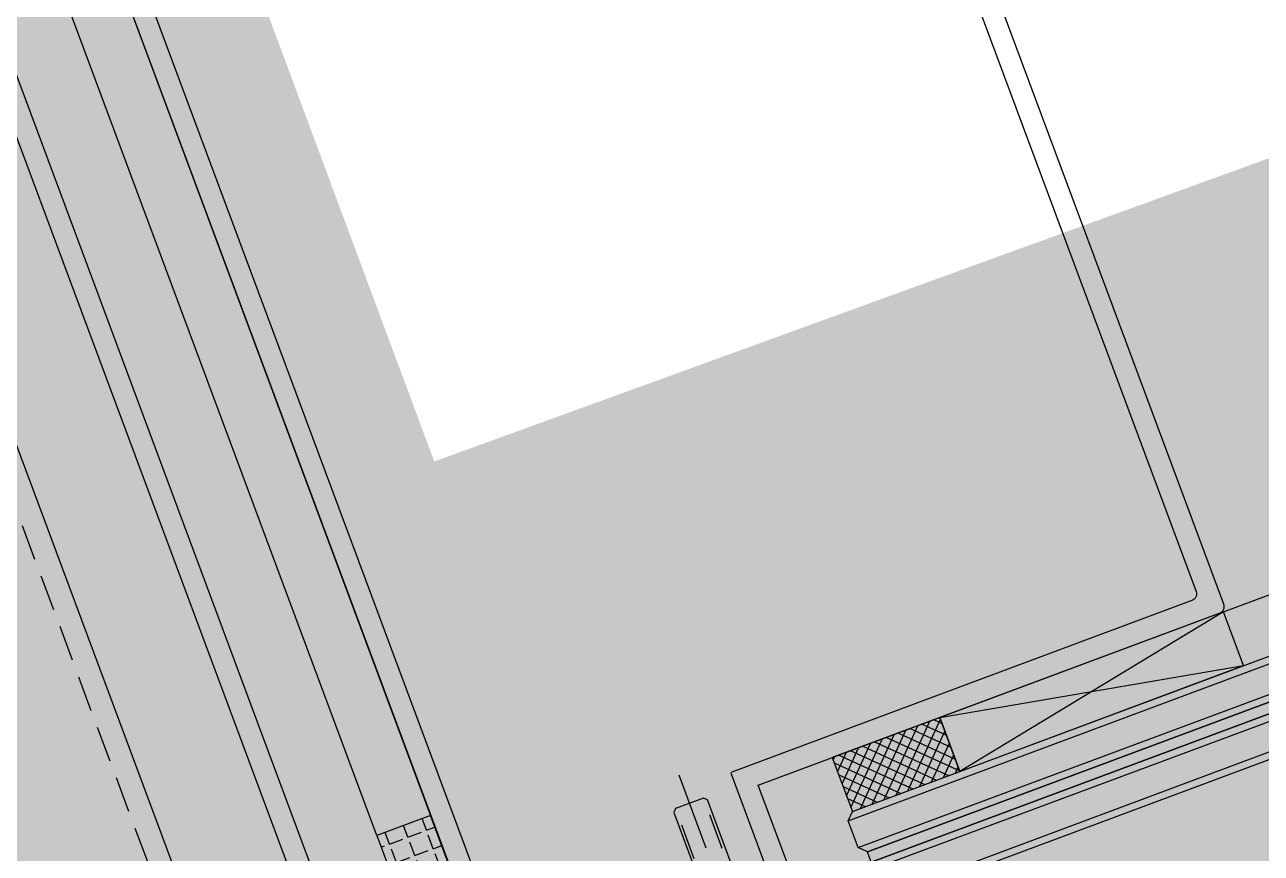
# Model space of a CAD drawing. Extents: x 12199666 to 24617114, y 1197707 to 2548648.
# Drawn here: x 12306438.7 to 12306611.1, y 1247881.1 to 1247996.5 of the extents above; entities that cross this region are included whole.
import ezdxf

# ---------------------------------------------------------------- set-up
doc = ezdxf.new("R2010")
doc.units = 0
doc.header["$LTSCALE"] = 10
doc.header["$MEASUREMENT"] = 0
doc.linetypes.add('TX-PLAN-T1-F11$0$CENTER', pattern=[2, 1.25, -0.25, 0.25, -0.25])
doc.linetypes.add('TX-PLAN-T1-F11$0$DASHED', pattern=[0.75, 0.5, -0.25])
doc.layers.add('TX-PLAN-T1-F11$0$_EDO-ALUMINIUM-SECTION', color=90, linetype='Continuous', lineweight=30)
doc.layers.add('TX-PLAN-T1-F11$0$bangong', color=5, linetype='Continuous', true_color=0x0000ff)
for name, color, linetype in [('TX-PLAN-T1-F11$0$F-Alum', 4, 'Continuous'), ('TX-PLAN-T1-F11$0$F-Bolt', 32, 'Continuous'), ('TX-PLAN-T1-F11$0$F-dashed line', 8, 'TX-PLAN-T1-F11$0$DASHED'), ('TX-PLAN-T1-F11$0$F-Glass', 5, 'Continuous'), ('TX-PLAN-T1-F11$0$F-Glazing', 8, 'Continuous'), ('TX-PLAN-T1-F11$0$F-Misc', 1, 'Continuous'), ('TX-PLAN-T1-F11$0$F-seslants', 8, 'Continuous'), ('TX-PLAN-T1-F11$0$F_MISC', 8, 'Continuous'), ('TX-PLAN-T1-F11$0$Hatch', 8, 'Continuous'), ('TX-PLAN-T1-F11$0$TC', 4, 'Continuous')]:
    doc.layers.add(name, color=color, linetype=linetype)
pattern_1 = [(30.0159999972559, (7246.22157835518, 83575.31519769797), (-1.375665006030534, 2.381185795183361), [2, -0.7500000000000002]), (120.0160000000013, (7246.22157835518, 83575.31519769797), (-2.381185795183363, -1.375665006030534), [1.999999999999999, -0.7499999999999996])]

# ---------------------------------------------------------------- blocks, each defined once
blk = doc.blocks.new('*U163')
at = {"linetype": 'Continuous'}
blk.add_hatch(color=4, dxfattribs=at).paths.add_polyline_path([(-14.04000000000174, 1.000000001268106), (-14.03999974408948, 715.1501505401551), (-15.55999974408948, 715.150150540155), (-15.56000000000174, 1.000000001268219)])
at = {"color": 4, "linetype": 'Continuous'}
blk.add_lwpolyline([(-14.04000000000174, 1.000000001268106), (-14.03999974408948, 715.1501505401551), (-15.55999974408948, 715.150150540155), (-15.56000000000174, 1.000000001268219)], close=True, dxfattribs=at)
at = {"layer": 'TX-PLAN-T1-F11$0$F-Glass'}
for points in [[(-21.55999974408948, 715.150150540155), (-21.55999999999447, 1.000000001267765), (-20.55999999999447, 1.267764559997886e-09), (-16.55999999999447, 1.267764559997886e-09), (-15.55999999999447, 1.000000001267765), (-15.55999974408948, 715.150150540155)], [(-14.03999974408948, 715.1501505401551), (-14.04000000000174, 1.000000001268106), (-13.04000000000174, 1.268105620511051e-09), (-9.040000000001742, 1.988681219700084e-09), (-8.040000000001742, 1.000000001988681), (-8.03999974408948, 715.150150540876)]]:
    blk.add_lwpolyline(points, dxfattribs=at)
at = {"layer": 'TX-PLAN-T1-F11$0$TC', "color": 9, "linetype": 'Continuous'}
for p, q in [((-20.55999999999447, 1.267764559997886e-09), (-20.55999974408948, 715.150150540155)), ((-16.55999999999447, 1.267764559997886e-09), (-16.55999974408948, 715.150150540155)), ((-13.04000000000174, 1.268105620511051e-09), (-13.03999974408948, 715.1501505401551)), ((-9.040000000001742, 1.988681219700084e-09), (-9.03999974408948, 715.150150540876))]:
    blk.add_line(p, q, dxfattribs=at)
blk = doc.blocks.new('*U162')
at = {"layer": 'TX-PLAN-T1-F11$0$F-Misc'}
blk.add_lwpolyline([(0, -8.000024006068998), (0, 0), (-42.21253623487424, 0), (-42.21253623487424, -8.000024006068998)], close=True, dxfattribs=at)
for points in [[(0, -8.000024006068998), (-42.21253623487424, 0)], [(-42.21253623487424, -8.000024006068998), (0, 0)]]:
    blk.add_lwpolyline(points, dxfattribs=at)
blk = doc.blocks.new('TX-PLAN-T1-F11$0$qertqtwet')
at = {"layer": 'TX-PLAN-T1-F11$0$F-Glazing'}
h = blk.add_hatch(dxfattribs=at)
h.set_pattern_fill('ANSI37', color=256, angle=270.0000000000034, style=0)
h.set_pattern_definition([(315.0000000000033, (-29614.42304775224, -25731.69154979243), (1.122532015133579, 1.122532015133709), []), (45.00000000000334, (-29614.42304775224, -25731.69154979243), (-1.122532015133709, 1.122532015133579), [])])
h.paths.add_polyline_path([(-29820.57937317537, -22812.52878940574), (-29818.8122062625, -22812.52878940575), (-29818.8122062625, -22810.33161240899, 0.323428697050681), (-29824.22649746502, -22816.97082330404), (-29822.2096299913, -22816.97082330405, -0.1185157189850159), (-29821.23881053725, -22812.93261066923, -0.2818610536571748)])
h.paths.add_polyline_path([(-29822.2096299913, -22816.97082330405), (-29824.22649746502, -22816.97082330404, 0.3560576311528728), (-29818.8122062625, -22824.46540130571), (-29818.8122062625, -22821.41285720236), (-29820.57937317537, -22821.41285720236, -0.2818610536571745), (-29821.23881053725, -22821.00903593886, -0.1185157189850159)])
at = {"color": 8, "linetype": 'TX-PLAN-T1-F11$0$DASHED'}
for p, q in [((-29818.81220626278, -22814.88745477372, -46928.13187290396), (-29758.81220626278, -22814.88745477372, -46928.13187290396)), ((-29818.81220626278, -22814.88745477372, -46928.13187290396), (-29758.81220626278, -22814.88745477372, -46928.13187290396)), ((-29818.81220626278, -22819.05412144038, -46928.13187290396), (-29758.81220626278, -22819.05412144038, -46928.13187290396)), ((-29818.81220626278, -22819.05412144038, -46928.13187290396), (-29758.81220626278, -22819.05412144038, -46928.13187290396))]:
    blk.add_line(p, q, dxfattribs=at)
at = {"color": 8, "linetype": 'TX-PLAN-T1-F11$0$CENTER'}
blk.add_line((-29825.47887292947, -22816.97078810705, -46928.13187290396), (-29754.64553959612, -22816.97078810705, -46928.13187290396), dxfattribs=at)
blk.add_line((-29825.47887292947, -22816.97078810705, -46928.13187290396), (-29754.64553959612, -22816.97078810705, -46928.13187290396), dxfattribs=at)
blk.add_arc((-29816.92428280844, -22817.39850685732, -23464.06593645198), 7.314728437362906, 104.9572881810436, 255.0427118187282)
at = {"layer": 'TX-PLAN-T1-F11$0$F-Bolt', "elevation": -46928.13187290396}
blk.add_lwpolyline([(-29820.98789410364, -22820.49255707884, 0.2099352819367999), (-29819.32357117219, -22821.47078796239), (-29818.81220753584, -22821.47078810705), (-29818.81220498975, -22812.47078810705), (-29819.3235686261, -22812.47078796277, 0.2099352819368), (-29820.98789211101, -22813.44901790502, 0.1433843212667726), (-29822.08493336194, -22816.35715081947), (-29820.79994085657, -22816.35715118109), (-29820.79994120376, -22817.58442390836), (-29822.08493370902, -22817.58442354483, 0.1433843212667727)], format="xyb", close=True, dxfattribs=at)
blk.add_lwpolyline([(-29820.98789410364, -22820.49255707884, 0.2099352819367999), (-29819.32357117219, -22821.47078796239), (-29818.81220753584, -22821.47078810705), (-29818.81220498975, -22812.47078810705), (-29819.3235686261, -22812.47078796277, 0.2099352819368), (-29820.98789211101, -22813.44901790502, 0.1433843212667726), (-29822.08493336194, -22816.35715081947), (-29820.79994085657, -22816.35715118109), (-29820.79994120376, -22817.58442390836), (-29822.08493370902, -22817.58442354483, 0.1433843212667727)], format="xyb", close=True, dxfattribs=at)
blk.add_lwpolyline([(-29818.81220626278, -22819.47078810705), (-29759.22887292947, -22819.47078810705), (-29758.81220626278, -22819.05412144038), (-29758.81220626278, -22814.88745477372), (-29759.22887292947, -22814.47078810705), (-29818.81220626278, -22814.47078810705)], dxfattribs=at)
blk.add_lwpolyline([(-29818.81220626278, -22819.47078810705), (-29759.22887292947, -22819.47078810705), (-29758.81220626278, -22819.05412144038), (-29758.81220626278, -22814.88745477372), (-29759.22887292947, -22814.47078810705), (-29818.81220626278, -22814.47078810705)], dxfattribs=at)
blk = doc.blocks.new('TX-PLAN-T1-F11$0$TY001')
at = {"layer": 'TX-PLAN-T1-F11$0$F-seslants'}
h = blk.add_hatch(dxfattribs=at)
h.set_pattern_fill('ANSI37', color=256, scale=9.999999999999995, angle=30.01599999542883)
h.set_pattern_definition([(75.01599999542881, (3490.544448646251, 60834.22844893679), (-1.207497580646402, 0.3231866221443672), []), (165.0159999954287, (3490.544448646251, 60834.22844893679), (-0.3231866221443678, -1.207497580646402), [])])
h.paths.add_polyline_path([(469.7937156085391, -538.542800594063), (455.9395437089261, -546.5466697196389), (459.9414782244712, -553.4737555874599), (473.7956501238514, -545.4698864619568)])
at = {"layer": 'TX-PLAN-T1-F11$0$Hatch'}
h = blk.add_hatch(dxfattribs=at)
h.set_pattern_fill('ANGLE', color=256, scale=9.999999999999996, angle=30.01599999723185)
h.set_pattern_definition(pattern_1)
h.paths.add_polyline_path([(350.2253238288686, -354.6837878837832), (354.2542751866858, -361.6576381313353), (322.3892650641501, -380.066776734122), (322.3920172178186, -425.9033668380289), (402.0586897248868, -563.8011208046519), (395.1314504481852, -567.8031243171426), (314.3921460299753, -428.048037958506), (314.398585089948, -375.4440794177499), (343.3252546740696, -358.7324867446878), (343.3858318864368, -358.6351174034935)])
h = blk.add_hatch(dxfattribs=at)
h.set_pattern_fill('ANGLE', color=256, scale=9.999999999999996, angle=30.01599999723185)
h.set_pattern_definition(pattern_1)
h.paths.add_polyline_path([(395.1316129525658, -567.8030403436424), (414.1003057919443, -600.6366324613191), (433.9531735060737, -589.1610641976877), (429.9512389430311, -582.2339782480558), (417.0254576245788, -589.7076110518392), (402.0586998956278, -563.801105020364)])
at = {"layer": 'TX-PLAN-T1-F11$0$F-Alum'}
blk.add_line((506.3449489404447, -517.4263246265182), (1074.011602525134, -189.4724320953683), dxfattribs=at)
at = {"layer": 'TX-PLAN-T1-F11$0$F-Alum', "flags": 128}
blk.add_lwpolyline([(53.01061472645961, -31.80457267696329), (390.065040307818, -615.223651404347)], dxfattribs=at)
at = {"layer": 'TX-PLAN-T1-F11$0$F-Alum'}
for points in [[(455.4729844129179, -567.7718404594343), (455.4729844129179, -567.7718404594343), (446.3959872892592, -552.0601956466271), (505.8266415628605, -517.7257626117789, 0.4142135629107179), (506.192285489291, -516.359635047178), (401.1615129876882, -334.5582640464709), (322.3892650641501, -380.0667758264462)], [(439.369238186162, -573.3344405092794), (418.1223877749871, -585.6092291673849), (325.3936407528818, -425.1025364142552), (325.3857700543012, -381.800288240629), (399.198695463594, -339.1568885540619, -0.4142135618083592), (400.5648230256047, -339.522532479692), (502.0939028023276, -515.2627032643359, -0.4142135629305874), (501.7282588758972, -516.6288308289368), (442.4707817491144, -550.8632155012601, 0.4142135623737295), (442.397652963642, -551.1364410138922), (451.2549298969097, -566.4678058499121)], [(309.3460307866335, -439.5040731506597), (405.3548687912989, -605.6890643946535), (437.1462707237806, -587.3224317001004), (438.6470144910272, -589.9200927575439), (435.1871296027675, -591.9189461415081), (435.1871296027675, -591.9189461415081), (404.2579426011071, -609.7874283735582), (306.4801450439263, -440.5405095017923, -0.1317235220179792), (306.3460307864007, -440.0402676794038), (306.3460307864007, -376.5853972057666), (335.2009771130979, -359.9152406854846), (336.701702574268, -362.5128979166475), (309.3460307866335, -378.3168895531417), (309.3460307866335, -439.5040731506597)]]:
    blk.add_lwpolyline(points, format="xyb", dxfattribs=at)
blk.add_lwpolyline([(322.3892650641501, -380.066776734122), (322.3920172178186, -425.9033668380289), (405.9924112183508, -570.6101344211784)], dxfattribs=at)
at = {"layer": 'TX-PLAN-T1-F11$0$F-dashed line', "flags": 128}
blk.add_lwpolyline([(50.2786876456812, -33.38286887168942), (387.3331132275052, -616.8019476004993)], dxfattribs=at)
at = {"layer": 'TX-PLAN-T1-F11$0$F-seslants'}
blk.add_lwpolyline([(469.7937156085391, -538.542800594063), (455.9395437089261, -546.5466697196389), (459.9414782244712, -553.4737555874599), (473.7956501238514, -545.4698864619568)], close=True, dxfattribs=at)
at = {"layer": 'TX-PLAN-T1-F11$0$Hatch'}
for points in [[(350.2253238288686, -354.6837878837832), (354.2542751866858, -361.6576381313353), (322.3892650641501, -380.066776734122), (322.3920172178186, -425.9033668380289), (402.0586897248868, -563.8011208046519), (395.1314504481852, -567.8031243171426), (314.3921460299753, -428.048037958506), (314.398585089948, -375.4440794177499), (343.3252546740696, -358.7324867446878), (343.3858318864368, -358.6351174034935), (350.2253238288686, -354.6837878837832), (350.2253238288686, -354.6837878837832)], [(395.1316129525658, -567.8030403436424), (414.1003057919443, -600.6366324613191), (433.9531735060737, -589.1610641976877), (429.9512389430311, -582.2339782480558), (417.0254576245788, -589.7076110518392), (402.0586998956278, -563.801105020364), (395.1316129525658, -567.8030403436424)]]:
    blk.add_lwpolyline(points, dxfattribs=at)
at = {"layer": 'TX-PLAN-T1-F11$0$F_MISC', "xscale": -1, "rotation": 300.0159999954287}
blk.add_blockref('*U163', (455.0536482434254, -547.0122760293452), dxfattribs=at)
at = {"layer": 'TX-PLAN-T1-F11$0$F_MISC'}
for name, p, rotation in [('*U162', (473.7956621800549, -545.4699073303491), 210.0159999954284), ('TX-PLAN-T1-F11$0$qertqtwet', (-34206.12903104257, 13797.59694571102, 46928.13187290396), 120.0159999954234)]:
    blk.add_blockref(name, p, dxfattribs=dict(at, rotation=rotation))
blk = doc.blocks.new('TX-PLAN-T1-F11$0$A$C21521A5F')
at = {"rotation": 90}
blk.add_blockref('TX-PLAN-T1-F11$0$TY001', (388.7170751225203, 9260.219757124782, 0.0004146164392175001), dxfattribs=at)
blk = doc.blocks.new('TX-PLAN-T1-F11$0$标准层幕墙0118')
at = {"color": 3, "rotation": 270}
blk.add_blockref('TX-PLAN-T1-F11$0$A$C21521A5F', (4239.780242875684, -661.2834627595585, -0.0004146164392191649), dxfattribs=at)
blk = doc.blocks.new('TX-PLAN-T1-F11')
at = {"layer": 'TX-PLAN-T1-F11$0$bangong', "const_width": 100}
blk.add_lwpolyline([(12308620.76584129, 1247867.476890152), (12307993.00973681, 1247639.511779728), (12307945.48375932, 1247621.797375508), (12307689.07939193, 1248311.068225762), (12307684.4220081, 1248314.668303085), (12307626.95596957, 1248293.248930163), (12306513.91270086, 1247889.055279398), (12306466.38672336, 1247871.340875179), (12306209.98235598, 1248560.611725432), (12306205.32497215, 1248564.211802755), (12306147.85893361, 1248542.792429833), (12305034.8156649, 1248138.598779068), (12304987.2896874, 1248120.884374849), (12304730.88532002, 1248810.155225102), (12304726.2279362, 1248813.755302425), (12304668.76189766, 1248792.335929503), (12303555.71862895, 1248388.142278738)], dxfattribs=at)
at = {"layer": 'TX-PLAN-T1-F11$0$_EDO-ALUMINIUM-SECTION', "rotation": 350.4236156863823}
blk.add_blockref('TX-PLAN-T1-F11$0$标准层幕墙0118', (12293055.45042718, 1251790.443008234), dxfattribs=at)

msp = doc.modelspace()

# ---------------------------------------------------------------- block references
msp.add_blockref('TX-PLAN-T1-F11', (0, 0))

doc.saveas('drawing.dxf')
